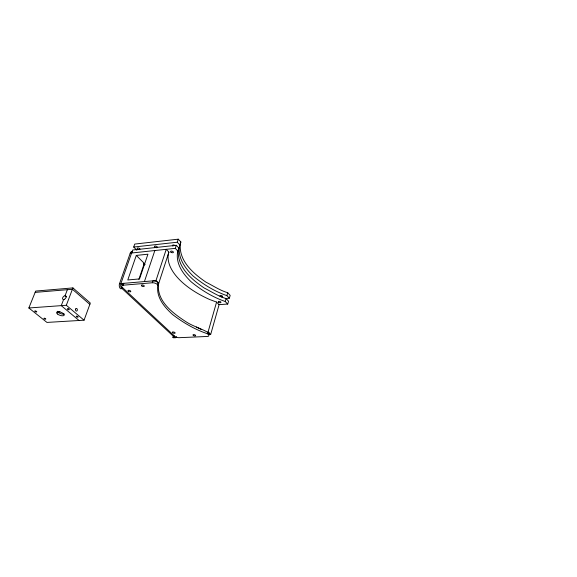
<?xml version="1.0" encoding="UTF-8"?>
<svg xmlns="http://www.w3.org/2000/svg" width="577" height="577" viewBox="0 0 577 577"><rect width="100%" height="100%" fill="white"/><g stroke="black" fill="none" stroke-linecap="round" stroke-linejoin="round"><path stroke-width="0.87" d="M226.076 298.561L228.55 301.216L227.735 304.151L225.254 301.504L226.076 298.561C218.272 296.275 211.521 291.659 204.308 288.074C191.261 279.232 175.935 266.249 178.61 248.694L178.935 248.117L176.288 245.283L132.652 250.021L120.896 283.574A3.686 2.337 85.1 0 0 121.906 288.651L120.514 288.767A3.678 2.344 85.1 0 1 119.511 283.696L130.236 253.152A3.613 2.25 83.4 0 1 132.155 251.572M227.706 292.712L230.165 295.381L229.357 298.287L226.891 295.633L227.706 292.712C219.931 290.433 213.223 285.795 206.039 282.203C192.97 273.303 177.803 260.162 180.558 242.6L180.889 242.015L178.257 239.174L134.737 244.071L133.698 247.043L136.864 250.223M208.939 334.588L210.663 334.509L219.087 304.714L216.584 302.088L209.711 299.535A73.596 36.315 15.4 0 1 168.599 252.697L168.917 252.127L166.241 249.322L155.978 280.595L158.747 283.329L158.444 283.87C156.648 301.345 172.855 313.123 185.794 321.641C193.064 326.445 202.166 328.681 209.278 333.246A3.491 1.493 15.8 0 1 209.307 334.047M121.603 288.125L173.28 336.203L174.615 336.146A3.426 1.428 16.5 0 0 179.18 337.689L207.244 336.463A3.491 1.486 15.8 0 0 208.405 334.624L207.554 333.787L216.584 302.088M208.405 334.624L208.924 332.792M173.28 336.203L172.92 337.394L174.247 337.336L174.615 336.146L122.338 287.404A3.729 1.652 18.6 0 1 123.139 285.204L123.795 283.329A3.729 1.659 18.7 0 0 122.548 285.016M225.254 301.504C212.733 297.22 201.351 290.159 191.146 281.807C183.046 273.952 175.502 263.682 177.629 251.76L178.935 248.117M226.891 295.633C214.413 291.349 203.09 284.259 192.956 275.885C184.856 267.959 177.427 257.58 179.584 245.636L180.889 242.015M177.954 251.183L175.3 248.355L176.288 245.283M179.916 245.059L177.276 242.217L178.257 239.174M207.554 333.787C194.846 329.51 183.161 322.651 172.552 314.523C164.438 307.108 156.187 297.573 157.817 285.781L157.391 284.526L158.011 282.607A3.794 1.738 17.9 0 0 152.941 280.848L152.306 282.766L123.139 285.204M157.975 285.5L158.603 283.588L158.011 282.607M158.747 283.329L168.917 252.127M144.423 281.576L154.838 250.533M138.877 279.369L144.3 263.393L136.295 255.409L127.791 279.96L139.54 278.929L147.928 254.197L136.295 255.409M121.906 288.651L122.338 287.404M84.062 320.199L90.329 303.062L72.926 287.909L35.673 291.068L28.85 307.981L46.953 322.42L84.062 320.199L66.312 305.276L28.85 307.981M66.312 305.276L72.926 287.909M63.614 299.506L61.263 305.644L79.063 320.495M67.379 289.683L65.057 295.741L66.413 296.895M133.698 247.043L177.276 242.217M130.236 253.152L175.3 248.355M119.511 283.696L155.978 280.595M35.139 292.388L72.406 289.265L89.839 304.404M225.895 298.525L229.17 298.215M57.339 311.905L59.986 311.724M227.54 304.072L218.899 304.634M196.418 327.044L201.056 329.402M120.896 283.574L122.814 285.37M208.073 331.955L210.663 334.509M143.846 263.321L145.115 264.576M143.406 263.675L144.661 264.93M139.028 249.56A1.457 0.7 19.1 0 1 137.167 248.319A1.457 0.7 19.1 0 1 139.252 248.29A1.457 0.7 19.1 0 1 139.353 249.552M173.006 246.141A1.486 0.736 18 0 1 172.905 245.03A1.486 0.736 18 0 1 174.925 245.463M131.606 253.007A3.613 2.243 83.4 0 1 132.4 251.781M174.925 337.35A3.412 2.005 87.8 0 1 172.92 337.394M176.649 336.737A3.419 2.005 87.8 0 1 174.247 337.336M152.306 282.766A3.794 1.731 17.9 0 1 157.391 284.526M208.975 334.343A3.491 1.493 15.8 0 1 208.456 334.545M64.177 313.989A4.025 1.601 19.6 0 1 60.203 313.477A4.025 1.601 19.6 0 1 57.289 311.27M75.63 309.077L75.551 309.402A1.334 0.909 86.4 0 0 76.121 310.981A1.334 0.909 86.4 0 0 77.239 310.44L77.325 310.123A1.334 0.909 86.4 0 0 76.755 308.536A1.334 0.909 86.4 0 0 75.63 309.077M172.53 332.164L172.465 332.302A1.378 0.577 16.6 0 0 173.403 333.124L173.749 333.232A1.378 0.577 16.6 0 0 175.069 333.138L175.134 332.994A1.378 0.577 16.6 0 0 174.196 332.172L173.85 332.063A1.378 0.577 16.6 0 0 172.53 332.164M35.009 311.025L34.901 311.082A1.003 0.389 20 0 0 35.377 311.724A1.003 0.389 20 0 0 36.589 311.962L36.697 311.897A1.003 0.389 20 0 0 36.228 311.255A1.003 0.389 20 0 0 35.009 311.025M76.416 316.218L76.294 316.283A1.01 0.404 19.1 0 0 76.727 316.924A1.01 0.404 19.1 0 0 77.967 317.162L78.09 317.098A1.01 0.404 19.1 0 0 77.657 316.456A1.01 0.404 19.1 0 0 76.416 316.218M68.151 308.774L67.906 308.738A1.024 0.411 19.5 0 0 67.372 309.099A1.024 0.411 19.5 0 0 68.461 309.719L68.699 309.755A1.024 0.411 19.5 0 0 69.24 309.395A1.024 0.411 19.5 0 0 68.151 308.774M44.674 318.28L44.436 318.244A0.988 0.382 19.7 0 0 43.946 318.583A0.988 0.382 19.7 0 0 45.013 319.168L45.244 319.211A0.988 0.382 19.7 0 0 45.734 318.872A0.988 0.382 19.7 0 0 44.674 318.28M154.982 247.187A1.471 0.721 18.6 0 0 157.297 247.345A1.471 0.721 18.6 0 0 155.451 246.033A1.471 0.721 18.6 0 0 154.982 247.187M220.327 296.455A1.37 0.642 15.7 0 0 222.549 296.643A1.37 0.642 15.7 0 0 220.919 295.482A1.37 0.642 15.7 0 0 220.327 296.455M218.669 302.305A1.378 0.635 15.7 0 0 220.904 302.492A1.378 0.635 15.7 0 0 219.26 301.338A1.378 0.635 15.7 0 0 218.669 302.305M171.03 252.236A1.486 0.736 18 0 0 173.396 252.394A1.486 0.736 18 0 0 171.549 251.074A1.486 0.736 18 0 0 171.03 252.236M193.403 335.482A1.385 0.584 16.1 0 0 195.632 335.699A1.385 0.584 16.1 0 0 193.944 334.588A1.385 0.584 16.1 0 0 193.403 335.482M128.476 291.335A1.486 0.656 18.5 0 0 130.784 291.529A1.486 0.656 18.5 0 0 128.887 290.281A1.486 0.656 18.5 0 0 128.476 291.335M141.928 286.012A1.507 0.678 18.2 0 0 144.293 286.206A1.507 0.678 18.2 0 0 142.382 284.923A1.507 0.678 18.2 0 0 141.928 286.012M64.076 299.405A2.236 1.356 -47.6 0 0 66.016 296.203A2.236 1.356 -47.6 0 0 62.922 297.263A2.236 1.356 -47.6 0 0 64.076 299.405M57.448 313.989A4.032 1.594 19.5 0 0 64.004 315.446A4.032 1.594 19.5 0 0 59.799 311.962A4.032 1.594 19.5 0 0 57.448 313.989"/></g></svg>
